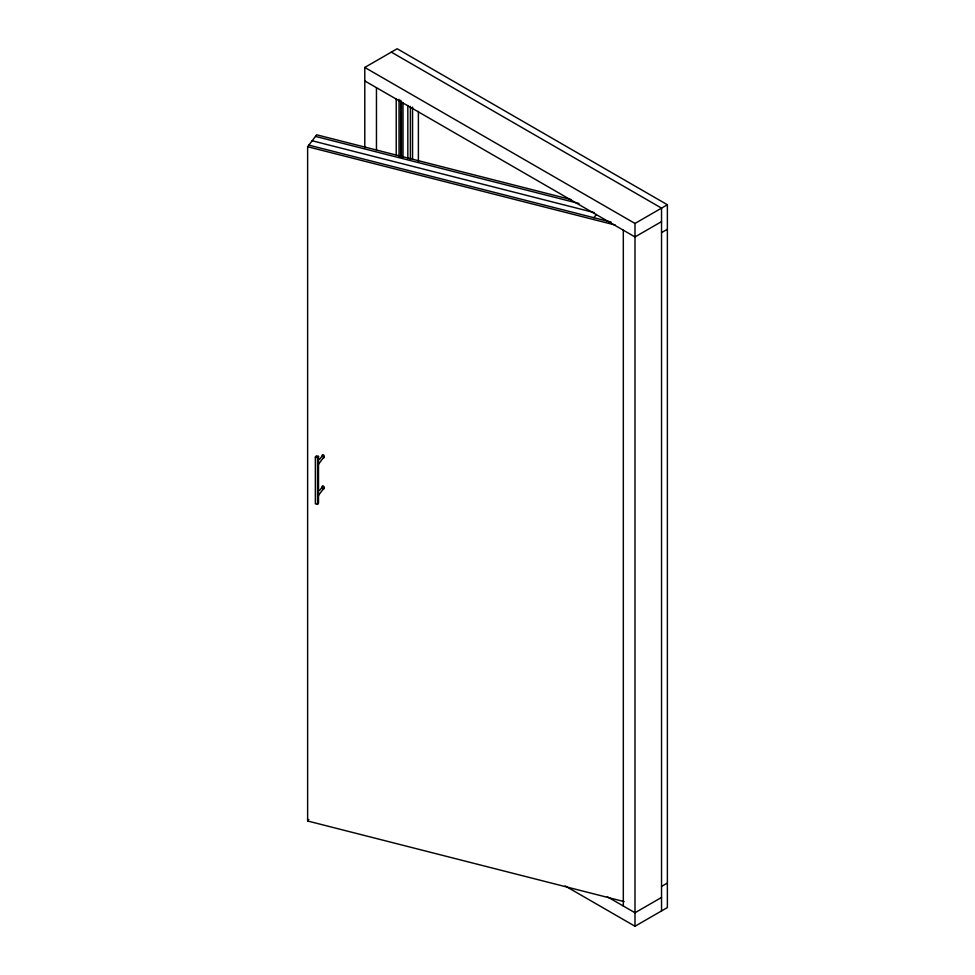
<?xml version="1.0" encoding="UTF-8"?>
<svg xmlns="http://www.w3.org/2000/svg" width="975" height="975" viewBox="0 0 975 975"><rect width="100%" height="100%" fill="white"/><g stroke="black" fill="none" stroke-linecap="round" stroke-linejoin="round"><path stroke-width="1.46" d="M318.362 463.162L318.362 465.112M318.362 494.301L318.362 496.251M322.14 456.568C321.774 451.644 326.467 457.263 323.188 458.287M322.25 488.207C321.128 482.881 326.698 487.866 323.188 489.426M624.098 901.595L307.625 820.999L307.625 146.713L316.717 134.818L571.362 199.656M315.364 457.092L316.327 455.825L318.508 456.385L318.508 503.1L317.545 504.355L315.364 503.795L315.364 457.092L317.545 457.641L318.508 456.385M319.629 459.298L322.103 456.056M318.508 464.173L324.273 456.617M319.629 490.437L322.103 487.195M318.508 495.312L324.273 487.756M593.909 217.717L596.408 214.439M307.625 820.999L308.831 819.414M364.784 147.907L364.784 67.446L397.166 48.75L667.375 204.75L667.375 907.554L634.993 926.25L565.134 885.922M364.784 67.446L634.993 223.446L667.375 204.75M661.537 221.618L634.993 236.937L364.784 80.937M661.537 232.647L667.375 229.271M661.537 886.409L667.375 883.033M661.537 897.439L634.993 912.758L607.315 896.781M315.498 136.403L578.979 203.495M312.171 140.766L594.299 212.599M308.831 145.129L611.081 222.081M307.625 146.713L615.262 225.042M391.328 52.126L661.537 208.126L661.537 910.93M634.993 223.446L634.993 926.25M623.317 230.197L623.317 906.019M418.397 111.382L418.397 161.545M412.559 107.14L412.559 158.84M410.402 106.385L410.402 159.656M407.83 105.471L407.83 158.754M403.004 102.582L403.004 157.402M401.42 101.327L401.42 157.584M400.628 100.267L400.628 156.524M399.031 99.34L399.031 157.121M396.216 98.548L396.216 154.879M376.46 87.677L376.46 150.077M317.545 457.641L317.545 504.355"/></g></svg>
